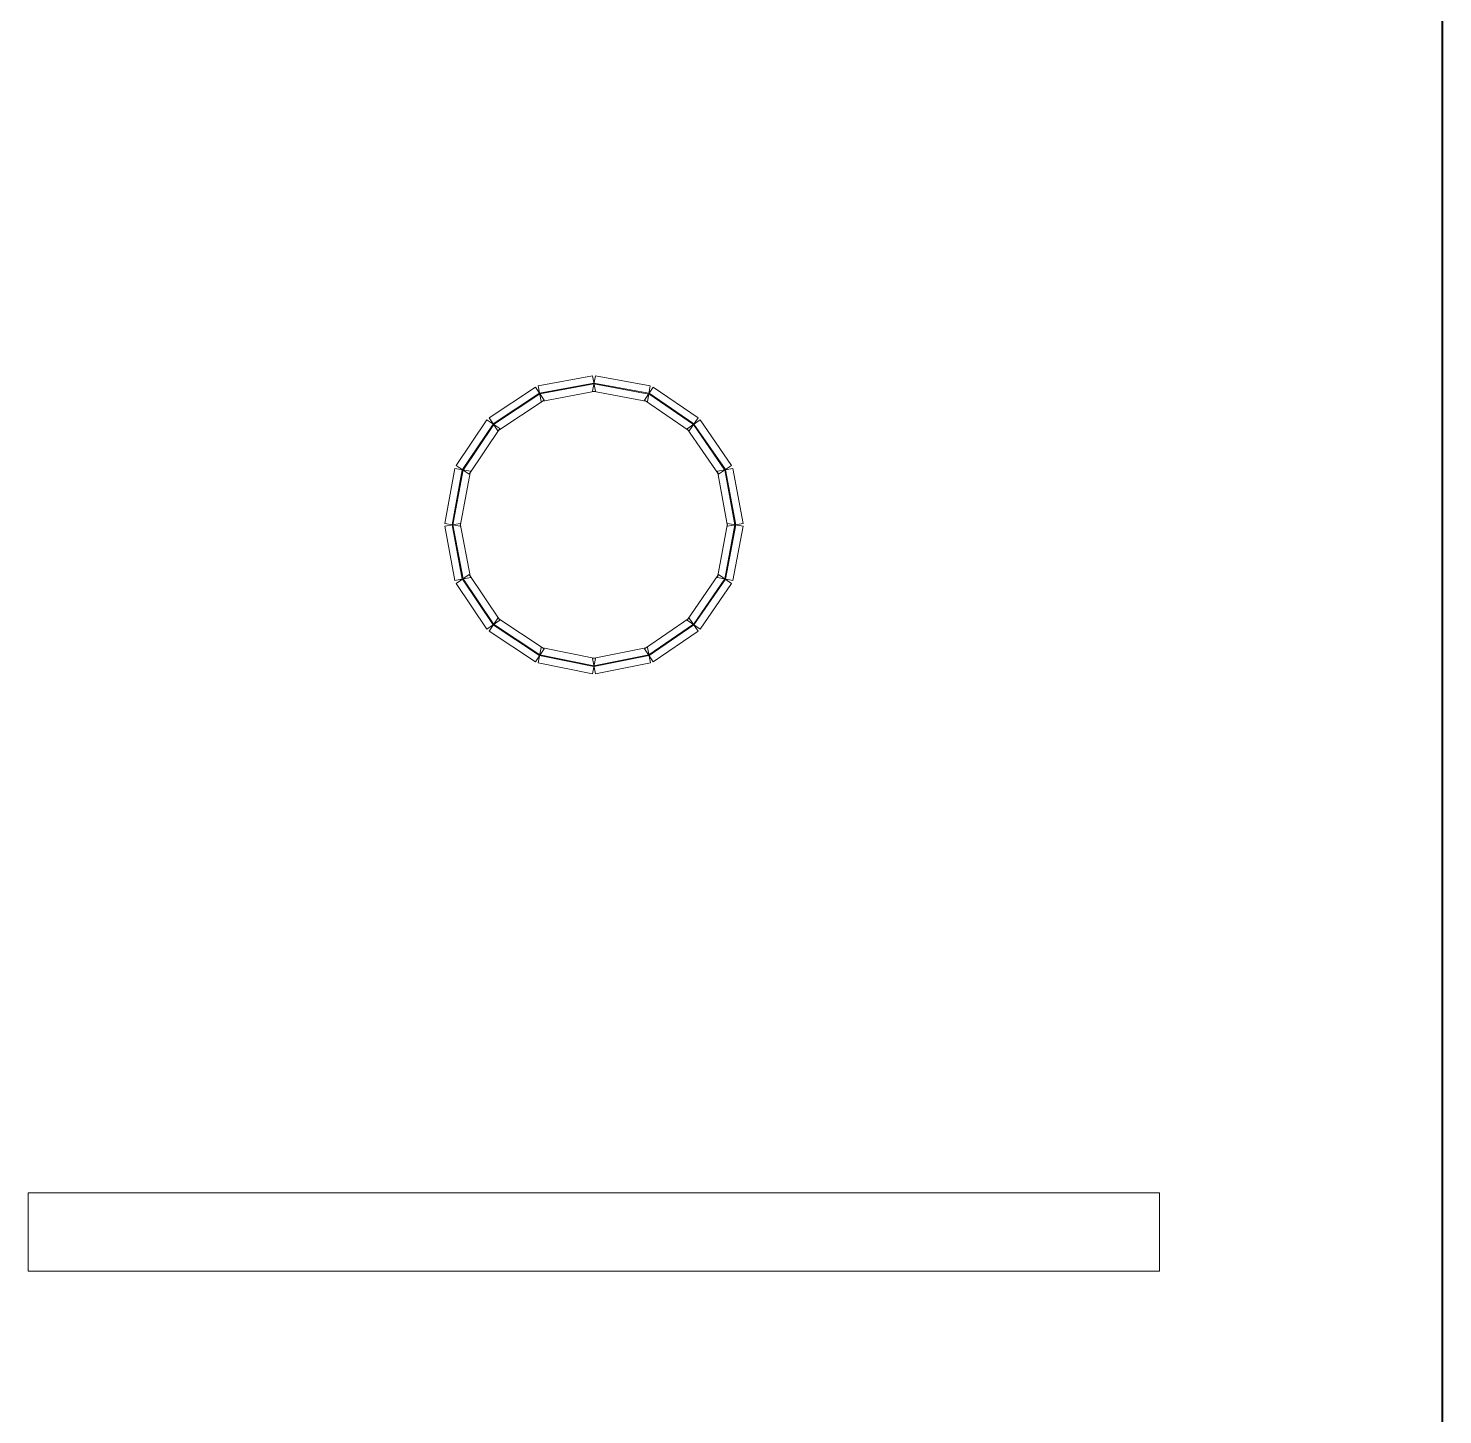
# Model space of a CAD drawing. Header units: millimetres. Extents: x -200 to 200, y -162 to 219.
# Drawn here: x -19.05 to 28.58, y 70.03 to 116.71 of the extents above; entities that cross this region are included whole.
import ezdxf

# ---------------------------------------------------------------- set-up
doc = ezdxf.new("R2010")
doc.units = ezdxf.units.MM
doc.header["$MEASUREMENT"] = 0

msp = doc.modelspace()

# ---------------------------------------------------------------- linework, layer by layer
at = {"color": 1, "lineweight": 5}
msp.add_open_spline([(28.5563, 118.6695), (28.5563, 118.6695), (28.5828, 118.6695), (28.5828, 118.6695), (28.5828, 118.6695), (28.5828, 118.6695), (28.5828, 33.7015), (28.5828, 33.7015), (28.5828, 33.7015), (28.5828, 33.7015), (28.5563, 33.7015), (28.5563, 33.7015), (28.5563, 33.7015), (28.5563, 33.7015), (28.5563, 118.6695), (28.5563, 118.6695)], degree=3, knots=[0, 0, 0, 0, 0.25, 0.25, 0.25, 0.25, 0.5, 0.5, 0.5, 0.5, 0.75, 0.75, 0.75, 0.75, 1, 1, 1, 1], dxfattribs=at)
at = {"color": 4, "lineweight": 5}
for points in [[(-0.049, 105.015), (-0.049, 105.015), (0.049, 104.4951), (0.049, 104.4951), (0.049, 104.4951), (0.049, 104.4951), (-1.7763, 104.1512), (-1.7763, 104.1512), (-1.7763, 104.1512), (-1.7763, 104.1512), (-1.8743, 104.6711), (-1.8743, 104.6711), (-1.8743, 104.6711), (-1.8743, 104.6711), (-0.049, 105.015), (-0.049, 105.015)], [(1.9, 104.6712), (1.9, 104.6712), (1.8034, 104.1511), (1.8034, 104.1511), (1.8034, 104.1511), (1.8034, 104.1511), (-0.0483, 104.495), (-0.0483, 104.495), (-0.0483, 104.495), (-0.0483, 104.495), (0.0483, 105.0151), (0.0483, 105.0151), (0.0483, 105.0151), (0.0483, 105.0151), (1.9, 104.6712), (1.9, 104.6712)], [(-1.9711, 104.6318), (-1.9711, 104.6318), (-1.6794, 104.1905), (-1.6794, 104.1905), (-1.6794, 104.1905), (-1.6794, 104.1905), (-3.2401, 103.1588), (-3.2401, 103.1588), (-3.2401, 103.1588), (-3.2401, 103.1588), (-3.5319, 103.6001), (-3.5319, 103.6001), (-3.5319, 103.6001), (-3.5319, 103.6001), (-1.9711, 104.6318), (-1.9711, 104.6318)], [(-1.8326, 104.4222), (-1.8326, 104.4222), (-1.818, 104.4001), (-1.818, 104.4001), (-1.818, 104.4001), (-1.818, 104.4001), (-3.3787, 103.3684), (-3.3787, 103.3684), (-3.3787, 103.3684), (-3.3787, 103.3684), (-3.3933, 103.3905), (-3.3933, 103.3905), (-3.3933, 103.3905), (-3.3933, 103.3905), (-1.8326, 104.4222), (-1.8326, 104.4222)], [(-0.0024, 104.768), (-0.0024, 104.768), (0.0024, 104.742), (0.0024, 104.742), (0.0024, 104.742), (0.0024, 104.742), (-1.8228, 104.3982), (-1.8228, 104.3982), (-1.8228, 104.3982), (-1.8228, 104.3982), (-1.8277, 104.4241), (-1.8277, 104.4241), (-1.8277, 104.4241), (-1.8277, 104.4241), (-0.0024, 104.768), (-0.0024, 104.768)], [(1.8541, 104.4242), (1.8541, 104.4242), (1.8493, 104.3981), (1.8493, 104.3981), (1.8493, 104.3981), (1.8493, 104.3981), (-0.0024, 104.742), (-0.0024, 104.742), (-0.0024, 104.742), (-0.0024, 104.742), (0.0024, 104.768), (0.0024, 104.768), (0.0024, 104.768), (0.0024, 104.768), (1.8541, 104.4242), (1.8541, 104.4242)], [(3.5089, 103.5978), (3.5089, 103.5978), (3.2102, 103.1612), (3.2102, 103.1612), (3.2102, 103.1612), (3.2102, 103.1612), (1.7024, 104.1928), (1.7024, 104.1928), (1.7024, 104.1928), (1.7024, 104.1928), (2.0011, 104.6295), (2.0011, 104.6295), (2.0011, 104.6295), (2.0011, 104.6295), (3.5089, 103.5978), (3.5089, 103.5978)], [(3.367, 103.3904), (3.367, 103.3904), (3.3521, 103.3686), (3.3521, 103.3686), (3.3521, 103.3686), (3.3521, 103.3686), (1.8443, 104.4002), (1.8443, 104.4002), (1.8443, 104.4002), (1.8443, 104.4002), (1.8592, 104.4221), (1.8592, 104.4221), (1.8592, 104.4221), (1.8592, 104.4221), (3.367, 103.3904), (3.367, 103.3904)], [(-3.6055, 103.5271), (-3.6055, 103.5271), (-3.1665, 103.2319), (-3.1665, 103.2319), (-3.1665, 103.2319), (-3.1665, 103.2319), (-4.1982, 101.6976), (-4.1982, 101.6976), (-4.1982, 101.6976), (-4.1982, 101.6976), (-4.6372, 101.9928), (-4.6372, 101.9928), (-4.6372, 101.9928), (-4.6372, 101.9928), (-3.6055, 103.5271), (-3.6055, 103.5271)], [(-3.397, 103.3869), (-3.397, 103.3869), (-3.375, 103.3721), (-3.375, 103.3721), (-3.375, 103.3721), (-3.375, 103.3721), (-4.4067, 101.8378), (-4.4067, 101.8378), (-4.4067, 101.8378), (-4.4067, 101.8378), (-4.4287, 101.8526), (-4.4287, 101.8526), (-4.4287, 101.8526), (-4.4287, 101.8526), (-3.397, 103.3869), (-3.397, 103.3869)], [(4.6355, 101.9954), (4.6355, 101.9954), (4.1999, 101.695), (4.1999, 101.695), (4.1999, 101.695), (4.1999, 101.695), (3.1418, 103.2293), (3.1418, 103.2293), (3.1418, 103.2293), (3.1418, 103.2293), (3.5773, 103.5297), (3.5773, 103.5297), (3.5773, 103.5297), (3.5773, 103.5297), (4.6355, 101.9954), (4.6355, 101.9954)], [(4.4286, 101.8527), (4.4286, 101.8527), (4.4068, 101.8377), (4.4068, 101.8377), (4.4068, 101.8377), (4.4068, 101.8377), (3.3487, 103.372), (3.3487, 103.372), (3.3487, 103.372), (3.3487, 103.372), (3.3705, 103.387), (3.3705, 103.387), (3.3705, 103.387), (3.3705, 103.387), (4.4286, 101.8527), (4.4286, 101.8527)], [(-4.6778, 101.8935), (-4.6778, 101.8935), (-4.1576, 101.7969), (-4.1576, 101.7969), (-4.1576, 101.7969), (-4.1576, 101.7969), (-4.5015, 99.9451), (-4.5015, 99.9451), (-4.5015, 99.9451), (-4.5015, 99.9451), (-5.0217, 100.0418), (-5.0217, 100.0418), (-5.0217, 100.0418), (-5.0217, 100.0418), (-4.6778, 101.8935), (-4.6778, 101.8935)], [(-4.4307, 101.8476), (-4.4307, 101.8476), (-4.4047, 101.8428), (-4.4047, 101.8428), (-4.4047, 101.8428), (-4.4047, 101.8428), (-4.7486, 99.991), (-4.7486, 99.991), (-4.7486, 99.991), (-4.7486, 99.991), (-4.7746, 99.9959), (-4.7746, 99.9959), (-4.7746, 99.9959), (-4.7746, 99.9959), (-4.4307, 101.8476), (-4.4307, 101.8476)], [(5.0217, 100.0418), (5.0217, 100.0418), (4.5015, 99.9451), (4.5015, 99.9451), (4.5015, 99.9451), (4.5015, 99.9451), (4.1576, 101.7969), (4.1576, 101.7969), (4.1576, 101.7969), (4.1576, 101.7969), (4.6778, 101.8935), (4.6778, 101.8935), (4.6778, 101.8935), (4.6778, 101.8935), (5.0217, 100.0418), (5.0217, 100.0418)], [(4.7746, 99.9959), (4.7746, 99.9959), (4.7486, 99.991), (4.7486, 99.991), (4.7486, 99.991), (4.7486, 99.991), (4.4047, 101.8428), (4.4047, 101.8428), (4.4047, 101.8428), (4.4047, 101.8428), (4.4307, 101.8476), (4.4307, 101.8476), (4.4307, 101.8476), (4.4307, 101.8476), (4.7746, 99.9959), (4.7746, 99.9959)], [(-5.0215, 99.9445), (-5.0215, 99.9445), (-4.5016, 100.0424), (-4.5016, 100.0424), (-4.5016, 100.0424), (-4.5016, 100.0424), (-4.1577, 98.2171), (-4.1577, 98.2171), (-4.1577, 98.2171), (-4.1577, 98.2171), (-4.6777, 98.1192), (-4.6777, 98.1192), (-4.6777, 98.1192), (-4.6777, 98.1192), (-5.0215, 99.9445), (-5.0215, 99.9445)], [(4.6777, 98.1192), (4.6777, 98.1192), (4.1577, 98.2171), (4.1577, 98.2171), (4.1577, 98.2171), (4.1577, 98.2171), (4.5016, 100.0424), (4.5016, 100.0424), (4.5016, 100.0424), (4.5016, 100.0424), (5.0215, 99.9445), (5.0215, 99.9445), (5.0215, 99.9445), (5.0215, 99.9445), (4.6777, 98.1192), (4.6777, 98.1192)], [(-4.7746, 99.991), (-4.7746, 99.991), (-4.7486, 99.9959), (-4.7486, 99.9959), (-4.7486, 99.9959), (-4.7486, 99.9959), (-4.4047, 98.1706), (-4.4047, 98.1706), (-4.4047, 98.1706), (-4.4047, 98.1706), (-4.4307, 98.1657), (-4.4307, 98.1657), (-4.4307, 98.1657), (-4.4307, 98.1657), (-4.7746, 99.991), (-4.7746, 99.991)], [(4.4307, 98.1657), (4.4307, 98.1657), (4.4047, 98.1706), (4.4047, 98.1706), (4.4047, 98.1706), (4.4047, 98.1706), (4.7486, 99.9959), (4.7486, 99.9959), (4.7486, 99.9959), (4.7486, 99.9959), (4.7746, 99.991), (4.7746, 99.991), (4.7746, 99.991), (4.7746, 99.991), (4.4307, 98.1657), (4.4307, 98.1657)], [(-4.6372, 98.0206), (-4.6372, 98.0206), (-4.1982, 98.3158), (-4.1982, 98.3158), (-4.1982, 98.3158), (-4.1982, 98.3158), (-3.1665, 96.7815), (-3.1665, 96.7815), (-3.1665, 96.7815), (-3.1665, 96.7815), (-3.6055, 96.4863), (-3.6055, 96.4863), (-3.6055, 96.4863), (-3.6055, 96.4863), (-4.6372, 98.0206), (-4.6372, 98.0206)], [(-4.4287, 98.1608), (-4.4287, 98.1608), (-4.4067, 98.1756), (-4.4067, 98.1756), (-4.4067, 98.1756), (-4.4067, 98.1756), (-3.375, 96.6413), (-3.375, 96.6413), (-3.375, 96.6413), (-3.375, 96.6413), (-3.397, 96.6265), (-3.397, 96.6265), (-3.397, 96.6265), (-3.397, 96.6265), (-4.4287, 98.1608), (-4.4287, 98.1608)], [(3.5773, 96.4837), (3.5773, 96.4837), (3.1418, 96.7841), (3.1418, 96.7841), (3.1418, 96.7841), (3.1418, 96.7841), (4.1999, 98.3184), (4.1999, 98.3184), (4.1999, 98.3184), (4.1999, 98.3184), (4.6355, 98.018), (4.6355, 98.018), (4.6355, 98.018), (4.6355, 98.018), (3.5773, 96.4837), (3.5773, 96.4837)], [(3.3705, 96.6264), (3.3705, 96.6264), (3.3487, 96.6414), (3.3487, 96.6414), (3.3487, 96.6414), (3.3487, 96.6414), (4.4068, 98.1757), (4.4068, 98.1757), (4.4068, 98.1757), (4.4068, 98.1757), (4.4286, 98.1607), (4.4286, 98.1607), (4.4286, 98.1607), (4.4286, 98.1607), (3.3705, 96.6264), (3.3705, 96.6264)], [(-3.5319, 96.4132), (-3.5319, 96.4132), (-3.2401, 96.8546), (-3.2401, 96.8546), (-3.2401, 96.8546), (-3.2401, 96.8546), (-1.6794, 95.8229), (-1.6794, 95.8229), (-1.6794, 95.8229), (-1.6794, 95.8229), (-1.9711, 95.3815), (-1.9711, 95.3815), (-1.9711, 95.3815), (-1.9711, 95.3815), (-3.5319, 96.4132), (-3.5319, 96.4132)], [(2.0011, 95.3839), (2.0011, 95.3839), (1.7024, 95.8205), (1.7024, 95.8205), (1.7024, 95.8205), (1.7024, 95.8205), (3.2102, 96.8522), (3.2102, 96.8522), (3.2102, 96.8522), (3.2102, 96.8522), (3.5089, 96.4156), (3.5089, 96.4156), (3.5089, 96.4156), (3.5089, 96.4156), (2.0011, 95.3839), (2.0011, 95.3839)], [(-3.3933, 96.6228), (-3.3933, 96.6228), (-3.3787, 96.6449), (-3.3787, 96.6449), (-3.3787, 96.6449), (-3.3787, 96.6449), (-1.818, 95.6132), (-1.818, 95.6132), (-1.818, 95.6132), (-1.818, 95.6132), (-1.8326, 95.5912), (-1.8326, 95.5912), (-1.8326, 95.5912), (-1.8326, 95.5912), (-3.3933, 96.6228), (-3.3933, 96.6228)], [(1.8592, 95.5913), (1.8592, 95.5913), (1.8443, 95.6131), (1.8443, 95.6131), (1.8443, 95.6131), (1.8443, 95.6131), (3.3521, 96.6448), (3.3521, 96.6448), (3.3521, 96.6448), (3.3521, 96.6448), (3.367, 96.623), (3.367, 96.623), (3.367, 96.623), (3.367, 96.623), (1.8592, 95.5913), (1.8592, 95.5913)], [(-1.8779, 95.343), (-1.8779, 95.343), (-1.7727, 95.8615), (-1.7727, 95.8615), (-1.7727, 95.8615), (-1.7727, 95.8615), (0.0526, 95.4911), (0.0526, 95.4911), (0.0526, 95.4911), (0.0526, 95.4911), (-0.0526, 94.9726), (-0.0526, 94.9726), (-0.0526, 94.9726), (-0.0526, 94.9726), (-1.8779, 95.343), (-1.8779, 95.343)], [(0.0519, 94.9725), (0.0519, 94.9725), (-0.0519, 95.4913), (-0.0519, 95.4913), (-0.0519, 95.4913), (-0.0519, 95.4913), (1.7998, 95.8616), (1.7998, 95.8616), (1.7998, 95.8616), (1.7998, 95.8616), (1.9036, 95.3428), (1.9036, 95.3428), (1.9036, 95.3428), (1.9036, 95.3428), (0.0519, 94.9725), (0.0519, 94.9725)], [(-1.8279, 95.5892), (-1.8279, 95.5892), (-1.8226, 95.6152), (-1.8226, 95.6152), (-1.8226, 95.6152), (-1.8226, 95.6152), (0.0026, 95.2448), (0.0026, 95.2448), (0.0026, 95.2448), (0.0026, 95.2448), (-0.0026, 95.2189), (-0.0026, 95.2189), (-0.0026, 95.2189), (-0.0026, 95.2189), (-1.8279, 95.5892), (-1.8279, 95.5892)], [(0.0026, 95.2189), (0.0026, 95.2189), (-0.0026, 95.2448), (-0.0026, 95.2448), (-0.0026, 95.2448), (-0.0026, 95.2448), (1.8491, 95.6152), (1.8491, 95.6152), (1.8491, 95.6152), (1.8491, 95.6152), (1.8543, 95.5892), (1.8543, 95.5892), (1.8543, 95.5892), (1.8543, 95.5892), (0.0026, 95.2189), (0.0026, 95.2189)], [(19.0464, 77.5081), (19.0464, 77.5081), (19.0464, 74.8628), (19.0464, 74.8628), (19.0464, 74.8628), (19.0464, 74.8628), (-19.0464, 74.8628), (-19.0464, 74.8628), (-19.0464, 74.8628), (-19.0464, 74.8628), (-19.0464, 77.5081), (-19.0464, 77.5081), (-19.0464, 77.5081), (-19.0464, 77.5081), (19.0464, 77.5081), (19.0464, 77.5081)]]:
    msp.add_open_spline(points, degree=3, knots=[0, 0, 0, 0, 0.25, 0.25, 0.25, 0.25, 0.5, 0.5, 0.5, 0.5, 0.75, 0.75, 0.75, 0.75, 1, 1, 1, 1], dxfattribs=at)

doc.saveas('drawing.dxf')
